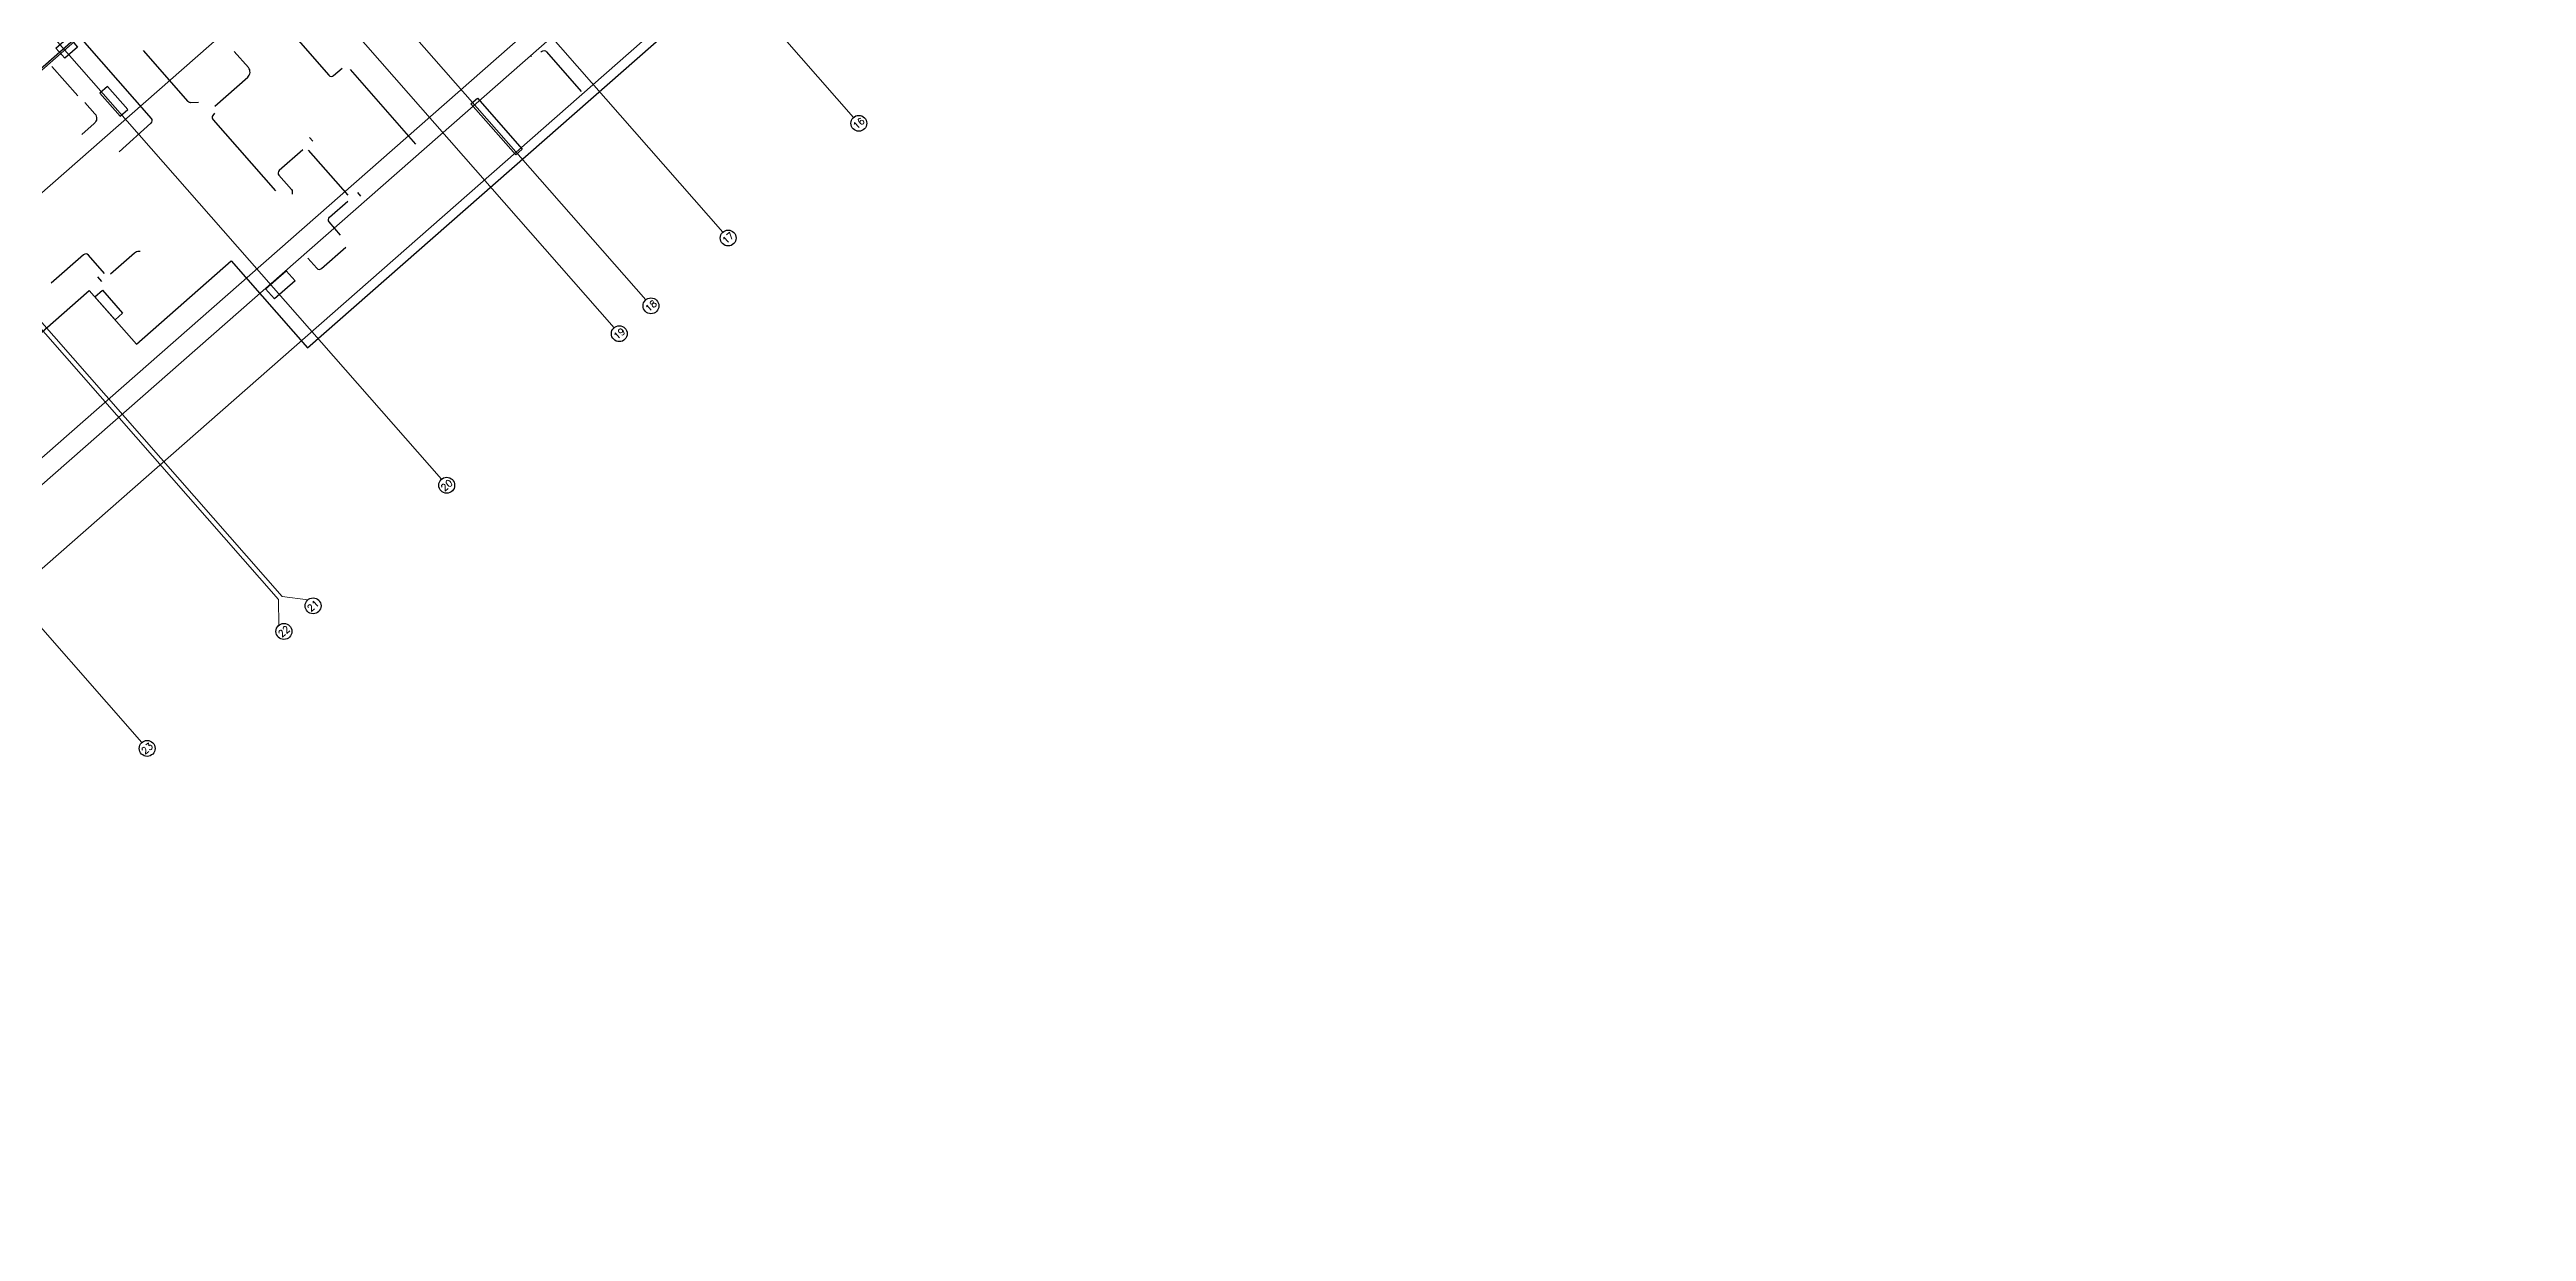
# Model space of a CAD drawing. Header units: metres. Extents: x 375833 to 375946, y 3316005 to 3316108.
# Drawn here: x 375873 to 375945.8, y 3316005.3 to 3316040 of the extents above; entities that cross this region are included whole.
import ezdxf
from ezdxf.enums import TextEntityAlignment as Align

# ---------------------------------------------------------------- set-up
doc = ezdxf.new("R2010")
doc.units = ezdxf.units.M
doc.header["$MEASUREMENT"] = 0
for name, color, linetype in [('Axes', 1, 'Continuous'), ('Column', 4, 'Continuous'), ('ElecConduit', 4, 'Continuous'), ('Opening', 2, 'Continuous'), ('S-GRID-CIRC', 3, 'Continuous'), ('S-GRID-CIRC-TEXT', 3, 'Continuous'), ('ShearWall', 14, 'Continuous'), ('Slab', 3, 'Continuous')]:
    doc.layers.add(name, color=color, linetype=linetype)
doc.styles.add('S-ROMANS', font='romans.shx', dxfattribs={"width": 0.75})

# ---------------------------------------------------------------- blocks, each defined once
blk = doc.blocks.new('S-GRID-CIRC')
at = {"layer": 'S-GRID-CIRC'}
blk.add_circle((0, 0), 0.35, dxfattribs=at)
at = {"layer": 'S-GRID-CIRC-TEXT', "color": 3, "style": 'S-ROMANS', "flags": 8}
blk.add_attdef('GRID-CIRC', text='', height=0.3, dxfattribs=at).set_placement((0, 0), align=Align.MIDDLE)

msp = doc.modelspace()

# ---------------------------------------------------------------- linework, layer by layer
at = {"layer": 'Axes', "lineweight": 0, "ltscale": 0.05}
for p, q in [((375843.307, 3316013.55), (375938.538, 3316097.146)), ((375845.095, 3316011.514), (375940.325, 3316095.109)), ((375849.35, 3316006.667), (375944.58, 3316090.262)), ((375945.801, 3316088.871), (375850.571, 3316005.276)), ((375871.265, 3316066.893), (375896.62, 3316038.009)), ((375867.425, 3316063.522), (375892.78, 3316034.638)), ((375865.155, 3316061.53), (375890.51, 3316032.646)), ((375864.223, 3316060.712), (375889.578, 3316031.828)), ((375859.151, 3316056.259), (375884.506, 3316027.375)), ((375850.343, 3316048.527), (375875.698, 3316019.643))]:
    msp.add_line(p, q, dxfattribs=at)
for points in [[(375848.624, 3316007.493), (375849.33, 3316007.447), (375943.809, 3316090.383), (375943.855, 3316091.088)], [(375854.425, 3316052.047), (375855.028, 3316051.967), (375879.719, 3316023.839), (375879.72, 3316023.08)], [(375855.127, 3316052.666), (375855.125, 3316052.068), (375879.825, 3316023.931), (375880.577, 3316023.832)]]:
    msp.add_lwpolyline(points, dxfattribs=at)
at = {"layer": 'Column'}
for points in [[(375873.81, 3316040.074, 0), (375873.435, 3316039.744, 0), (375873.171, 3316040.045, 0), (375873.547, 3316040.375, 0), (375873.81, 3316040.074, 0)], [(375875.06, 3316038.044, 0), (375875.286, 3316038.242, 0), (375874.692, 3316038.918, 0), (375874.466, 3316038.72, 0), (375875.06, 3316038.044, 0)], [(375879.938, 3316033.503, 0), (375880.202, 3316033.202, 0), (375879.6, 3316032.675, 0), (375879.337, 3316032.975, 0), (375879.938, 3316033.503, 0)], [(375874.314, 3316032.732, 0), (375874.54, 3316032.93, 0), (375875.133, 3316032.254, 0), (375874.908, 3316032.056, 0), (375874.314, 3316032.732, 0)]]:
    msp.add_polyline3d(points, dxfattribs=at)
at = {"layer": 'ElecConduit'}
for points in [[(375874.632, 3316040.888), (375874.018, 3316040.349, 0.414214), (375874.009, 3316040.208), (375875.969, 3316037.975, -0.410043), (375875.961, 3316037.834), (375875.028, 3316036.991)], [(375879.744, 3316040.899), (375881.194, 3316039.247, 0.414214), (375881.335, 3316039.238), (375881.586, 3316039.458)], [(375877.361, 3316038.449), (375877.139, 3316038.439, -0.226736), (375877.06, 3316038.473), (375875.747, 3316039.969)], [(375877.843, 3316038.34), (375878.809, 3316039.188, 0.414214), (375878.828, 3316039.471), (375878.415, 3316039.94)], [(375887.425, 3316039.923), (375887.45, 3316039.945, -0.414214), (375887.591, 3316039.936), (375888.617, 3316038.767)], [(375874.024, 3316038.449), (375874.318, 3316038.114, -0.414214), (375874.3, 3316037.832), (375873.931, 3316037.508)], [(375877.829, 3316038.134), (375877.781, 3316038.061, 0.337881), (375877.789, 3316037.94), (375879.627, 3316035.847)], [(375880.426, 3316037.052), (375879.737, 3316036.447, 0.414214), (375879.728, 3316036.306), (375880.095, 3316035.888, -0.184357), (375880.12, 3316035.821), (375880.119, 3316035.747)], [(375881.541, 3316034.552), (375881.206, 3316034.934, -0.414214), (375881.215, 3316035.075), (375881.75, 3316035.544)], [(375874.602, 3316033.419), (375874.124, 3316033.962, 0.414214), (375873.983, 3316033.972), (375873.033, 3316033.137)], [(375874.776, 3316033.407), (375875.483, 3316034.028, -0.175361), (375875.609, 3316034.077), (375875.648, 3316034.078)], [(375880.58, 3316033.868), (375880.837, 3316033.575, 0.414214), (375880.978, 3316033.566), (375881.692, 3316034.193)]]:
    msp.add_lwpolyline(points, format="xyb", dxfattribs=at)
for points in [[(375887.134, 3316039.812), (375887.15, 3316039.793)], [(375873.055, 3316039.504), (375873.815, 3316038.639)], [(375881.819, 3316039.412), (375883.742, 3316037.221)], [(375881.761, 3316035.718), (375880.6, 3316037.04)], [(375880.624, 3316037.417), (375880.719, 3316037.309)], [(375882.138, 3316035.692), (375882.043, 3316035.8)], [(375874.524, 3316033.186), (375874.4, 3316033.327)]]:
    msp.add_lwpolyline(points, dxfattribs=at)
at = {"layer": 'Opening'}
msp.add_polyline3d([(375871.323, 3316038.224, 0), (375877.177, 3316043.362, 0), (375875.601, 3316045.158, 0), (375875.473, 3316045.047, 0), (375874.583, 3316046.061, 0), (375868.856, 3316041.034, 0), (375871.323, 3316038.224, 0)], dxfattribs=at)
at = {"layer": 'ShearWall'}
msp.add_polyline3d([(375885.373, 3316038.408, 0), (375885.561, 3316038.573, 0), (375886.88, 3316037.069, 0), (375886.692, 3316036.905, 0), (375885.373, 3316038.408, 0)], dxfattribs=at)
at = {"layer": 'Slab'}
msp.add_polyline3d([(375871.541, 3316030.631, 0), (375874.149, 3316032.92, 0), (375875.535, 3316031.342, 0), (375878.326, 3316033.793, 0), (375880.569, 3316031.237, 0), (375893.063, 3316042.204, 0), (375893.954, 3316047.218, 0), (375895.407, 3316048.493, 0), (375895.209, 3316048.719, 0), (375893.864, 3316047.538, 0), (375892.512, 3316049.079, 0), (375893.842, 3316050.246, 0), (375883.656, 3316061.85, 0), (375882.326, 3316060.682, 0), (375880.993, 3316062.201, 0), (375882.339, 3316063.381, 0), (375882.141, 3316063.607, 0), (375880.672, 3316062.318, 0), (375874.566, 3316059.818, 0), (375864.38, 3316050.877, 0)], dxfattribs=at)

# ---------------------------------------------------------------- block references
at = {"layer": 'S-GRID-CIRC', "ltscale": 20}
ref = msp.add_blockref('S-GRID-CIRC', (375896.774, 3316037.834), dxfattribs=dict(at, xscale=0.667, yscale=0.667, zscale=0.667, rotation=221.2773505742023))
ref.add_attrib('GRID-CIRC', '16', dxfattribs={"layer": 'S-GRID-CIRC-TEXT', "color": 3, "height": 0.2001, "rotation": 41.27735, "style": 'S-ROMANS'}).set_placement((375896.774, 3316037.834), align=Align.MIDDLE)
ref = msp.add_blockref('S-GRID-CIRC', (375892.934, 3316034.463), dxfattribs=dict(at, xscale=0.667, yscale=0.667, zscale=0.667, rotation=221.2773505742023))
ref.add_attrib('GRID-CIRC', '17', dxfattribs={"layer": 'S-GRID-CIRC-TEXT', "color": 3, "height": 0.2001, "rotation": 41.27735, "style": 'S-ROMANS'}).set_placement((375892.934, 3316034.463), align=Align.MIDDLE)
ref = msp.add_blockref('S-GRID-CIRC', (375890.664, 3316032.47), dxfattribs=dict(at, xscale=0.667, yscale=0.667, zscale=0.667, rotation=221.2773505742023))
ref.add_attrib('GRID-CIRC', '18', dxfattribs={"layer": 'S-GRID-CIRC-TEXT', "color": 3, "height": 0.2001, "rotation": 41.27735, "style": 'S-ROMANS'}).set_placement((375890.664, 3316032.47), align=Align.MIDDLE)
ref = msp.add_blockref('S-GRID-CIRC', (375889.733, 3316031.652), dxfattribs=dict(at, xscale=0.667, yscale=0.667, zscale=0.667, rotation=221.2773505742023))
ref.add_attrib('GRID-CIRC', '19', dxfattribs={"layer": 'S-GRID-CIRC-TEXT', "color": 3, "height": 0.2001, "rotation": 41.27735, "style": 'S-ROMANS'}).set_placement((375889.733, 3316031.652), align=Align.MIDDLE)
ref = msp.add_blockref('S-GRID-CIRC', (375884.66, 3316027.199), dxfattribs=dict(at, xscale=0.667, yscale=0.667, zscale=0.667, rotation=221.2773505742023))
ref.add_attrib('GRID-CIRC', '20', dxfattribs={"layer": 'S-GRID-CIRC-TEXT', "color": 3, "height": 0.2001, "rotation": 41.27735, "style": 'S-ROMANS'}).set_placement((375884.66, 3316027.199), align=Align.MIDDLE)
ref = msp.add_blockref('S-GRID-CIRC', (375880.731, 3316023.657), dxfattribs=dict(at, xscale=0.667, yscale=0.667, zscale=0.667, rotation=221.2773505742023))
ref.add_attrib('GRID-CIRC', '21', dxfattribs={"layer": 'S-GRID-CIRC-TEXT', "color": 3, "height": 0.2001, "rotation": 41.27735, "style": 'S-ROMANS'}).set_placement((375880.731, 3316023.657), align=Align.MIDDLE)
ref = msp.add_blockref('S-GRID-CIRC', (375879.874, 3316022.905), dxfattribs=dict(at, xscale=0.667, yscale=0.667, zscale=0.667, rotation=221.2773505742023))
ref.add_attrib('GRID-CIRC', '22', dxfattribs={"layer": 'S-GRID-CIRC-TEXT', "color": 3, "height": 0.2001, "rotation": 41.27735, "style": 'S-ROMANS'}).set_placement((375879.874, 3316022.905), align=Align.MIDDLE)
ref = msp.add_blockref('S-GRID-CIRC', (375875.852, 3316019.468), dxfattribs=dict(at, xscale=0.667, yscale=0.667, zscale=0.667, rotation=221.2773505742023))
ref.add_attrib('GRID-CIRC', '23', dxfattribs={"layer": 'S-GRID-CIRC-TEXT', "color": 3, "height": 0.2001, "rotation": 41.27735, "style": 'S-ROMANS'}).set_placement((375875.852, 3316019.468), align=Align.MIDDLE)

doc.saveas('drawing.dxf')
